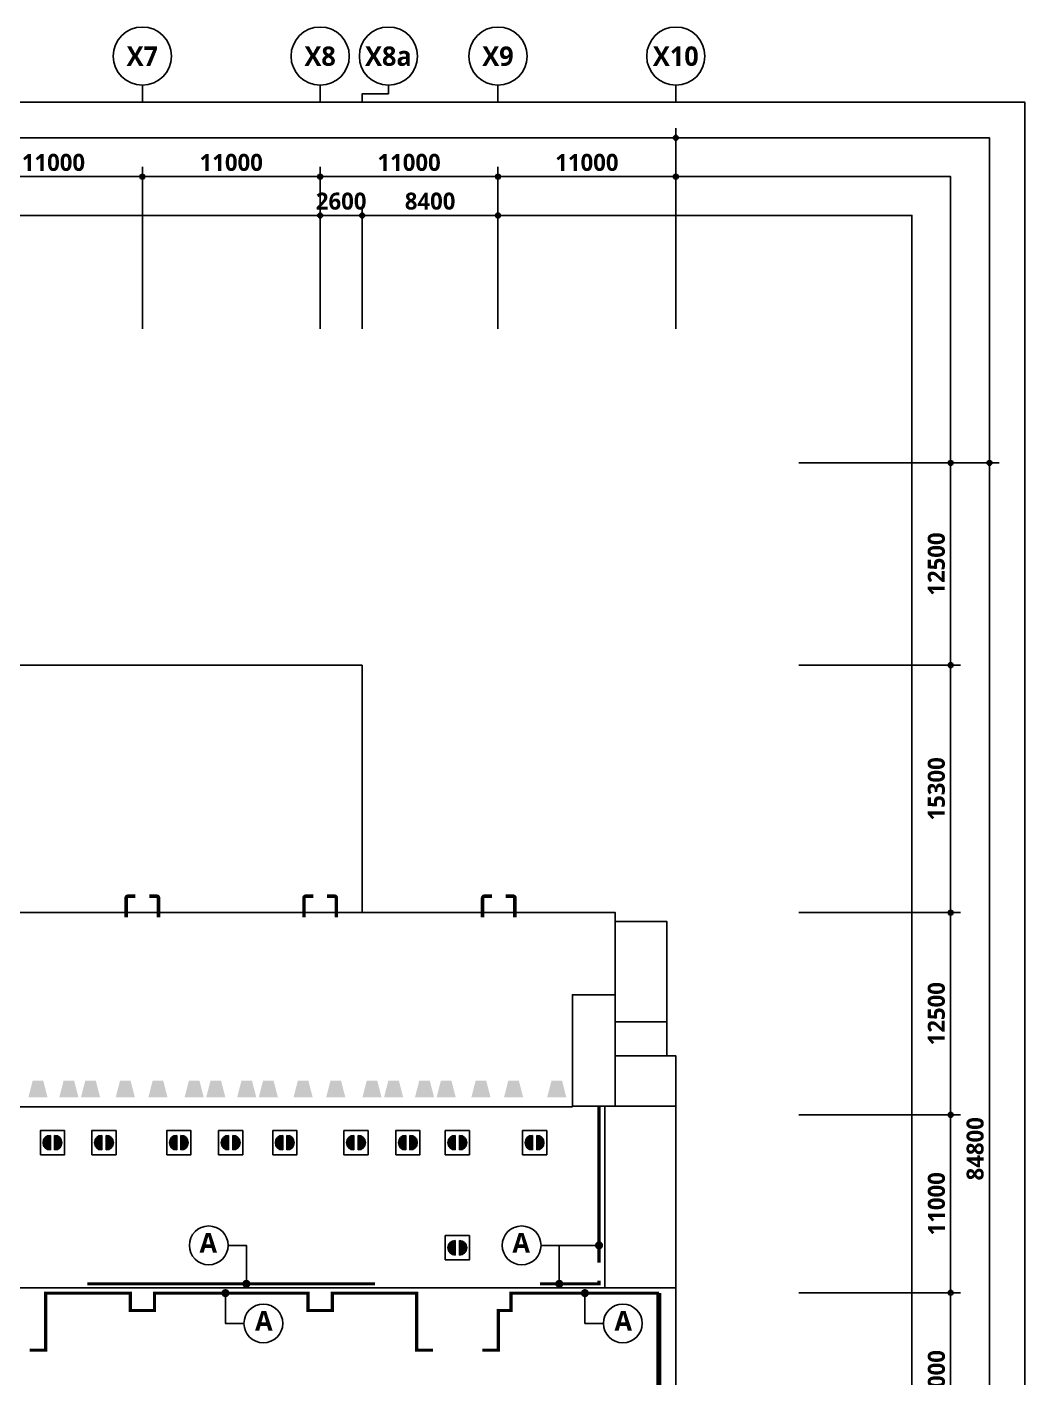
# Model space of a CAD drawing. Header units: millimetres. Extents: x 10941 to 1002000, y 7641 to 169666.
# Drawn here: x 142247 to 203982, y 86146 to 169666 of the extents above; entities that cross this region are included whole.
import ezdxf
from ezdxf.enums import TextEntityAlignment as Align

# ---------------------------------------------------------------- set-up
doc = ezdxf.new("R2010")
doc.units = ezdxf.units.MM
doc.header["$LTSCALE"] = 400
doc.header["$MEASUREMENT"] = 0
doc.header["$PDSIZE"] = -10
doc.linetypes.add('PHANTOM2', pattern=[1.25, 0.625, -0.125, 0.125, -0.125, 0.125, -0.125])
doc.layers.get('0').update_dxf_attribs({"linetype": 'CONTINUOUS'})
doc.layers.get('Defpoints').update_dxf_attribs({"color": 153, "linetype": 'CONTINUOUS'})
for name, color, linetype in [('$RECOVER_210316183841-0', 7, 'CONTINUOUS'), ('A-ANNO-TEXT1', 7, 'CONTINUOUS'), ('A-B1', 3, 'CONTINUOUS'), ('A-B2~4', 3, 'CONTINUOUS'), ('A-B3', 4, 'CONTINUOUS'), ('A-ST-AXIS-BUB', 7, 'CONTINUOUS'), ('A-ST-AXIS-DIM', 7, 'CONTINUOUS'), ('A-TEXT', 3, 'CONTINUOUS'), ('A-WALLa', 1, 'PHANTOM2'), ('A-WALLb', 5, 'STD_WIREMESH_050'), ('AA-MARK', 2, 'CONTINUOUS')]:
    doc.layers.add(name, color=color, linetype=linetype)
doc.layers.add('Defpoint', color=161, linetype='CONTINUOUS', plot=False)
doc.layers.add('면적', color=210, linetype='CONTINUOUS', plot=False)
doc.styles.add('2020음성 1차', font='')
doc.styles.add('SH_대대리576', font='')
doc.styles.get("Standard").update_dxf_attribs({"font": ''})
doc.styles.get('2020음성 1차').set_extended_font_data('NanumGothic', bold=True)
doc.styles.get('SH_대대리576').set_extended_font_data('NanumGothic', bold=True)
doc.styles.get('Standard').set_extended_font_data('DotumChe')
doc.linetypes.add('STD_WIREMESH_050', pattern='A,4,-1,["X",Standard,S=0.5,R=0,X=-0.24,Y=-0.25],-1', length=6)
doc.dimstyles.new('SHP 600', dxfattribs={"dimscale": 300, "dimtxt": 3.5, "dimasz": 1, "dimexe": 2, "dimexo": 2, "dimgap": 1, "dimtad": 1, "dimdec": 0, "dimzin": 0, "dimdsep": 46, "dimtxsty": 'SH_대대리576', "dimblk": 'DIMDOT', "dimcen": 0.09, "dimclrt": 3, "dimadec": 0, "dimazin": 1, "dimtfac": 1, "dimtdec": 0, "dimtix": 1, "dimtmove": 2, "dimatfit": 0, "dimldrblk": 'DIMDOT', "dimfxl": 1, "dimtolj": 1, "dimtzin": 0, "dimarcsym": 0})

# ---------------------------------------------------------------- blocks, each defined once
blk = doc.blocks.new('A')
at = {"layer": 'A-TEXT', "color": 7}
blk.add_circle((347, 880), 2400, dxfattribs=at)
at = {"layer": 'A-TEXT', "style": '2020음성 1차'}
blk.add_text('A', height=2400, dxfattribs=at).set_placement((-786, -1))
blk = doc.blocks.new('_b1a')
at = {"layer": 'A-B1', "linetype": 'Continuous'}
h = blk.add_hatch(color=256, dxfattribs=at)
h.dxf.hatch_style = 1
h.paths.add_polyline_path([(825, -400, 1), (825, -1600)])
h = blk.add_hatch(color=256, dxfattribs=at)
h.dxf.hatch_style = 1
h.paths.add_polyline_path([(1175, -400), (1175, -1600, 1)])
at = {"layer": 'A-B1'}
for p, q in [((825, -1600), (825, -400)), ((1175, -1600), (1175, -400))]:
    blk.add_line(p, q, dxfattribs=at)
blk.add_lwpolyline([(0, -2000), (2000, -2000), (2000, 0), (0, 0)], close=True, dxfattribs=at)
for centre, start, end in [((825, -1000), 90, 270), ((1175, -1000), 270, 90)]:
    blk.add_arc(centre, 600, start, end, dxfattribs=at)
blk = doc.blocks.new('G$C67953E58')
at = {"layer": '면적'}
for points in [[(95200, 72300), (54600, 72300), (54600, 84800), (48600, 84800), (0, 84800), (0, 46000), (1300, 46000), (1800, 46000), (13000, 46000), (13000, 40100), (15100, 40100), (15100, 48150), (16150, 48150), (16150, 50250), (16150, 56700), (19350, 56700), (19350, 56700), (19350, 57000), (55850, 57000), (55850, 56700), (55850, 56700), (59100, 56700), (59100, 57000), (95200, 57000)], [(59100, 57000), (59100, 56700), (59050, 56700), (59050, 48025), (60100, 48025), (60100, 45000), (108200, 45000), (108200, 51920), (110850, 51920), (110850, 56450), (110850, 56450), (110850, 57000)], [(110850, 56450), (114050, 56450), (114050, 50250), (110850, 50250)], [(110850, 45025), (108200, 45025), (108200, 51920), (110850, 51920)], [(110850, 50250), (114050, 50250), (114050, 48150), (110850, 48150)], [(110850, 48150), (114600, 48150), (114600, 45025), (110850, 45025)], [(19350, 33800), (19350, 42890), (22000, 42890), (22000, 45000), (53200, 45000), (53200, 45025), (60100, 45025), (60100, 45000), (108200, 45000), (108200, 45025), (114600, 45025), (114600, 33800)], [(110200, 45025), (114600, 45025), (114600, 33800), (110200, 33800)], [(59600, 33800), (114600, 33800), (114600, 11500), (103600, 0), (59050, 0), (59050, 8850), (59225, 8850), (59225, 11500), (59600, 11500)]]:
    blk.add_lwpolyline(points, close=True, dxfattribs=at)
blk = doc.blocks.new('DIMDOT')
at = {"color": 0}
blk.add_line((-2, 0), (2, 0), dxfattribs=at)
for radius in [0.5, 0.25]:
    blk.add_circle((0, 0), radius, dxfattribs=at)
blk = doc.blocks.new('*D19796')
at = {"layer": 'A-ST-AXIS-DIM', "color": 0, "lineweight": -2}
for p, q in [((162982, 151016), (162982, 158616)), ((171082, 158016), (163282, 158016)), ((171382, 151016), (171382, 158616))]:
    blk.add_line(p, q, dxfattribs=at)
at = {"layer": 'Defpoints', "color": 0}
for p in [(162982, 158016), (162982, 150416), (171382, 150416)]:
    blk.add_point(p, dxfattribs=at)
at = {"layer": 'A-ST-AXIS-DIM', "color": 0, "linetype": 'ByBlock', "lineweight": -2, "xscale": 300, "yscale": 300, "zscale": 300, "rotation": 180}
blk.add_blockref('DIMDOT', (162982, 158016), dxfattribs=at)
at = {"layer": 'A-ST-AXIS-DIM', "color": 0, "linetype": 'ByBlock', "lineweight": -2, "xscale": 300, "yscale": 300, "zscale": 300}
blk.add_blockref('DIMDOT', (171382, 158016), dxfattribs=at)
at = {"layer": 'A-ST-AXIS-DIM', "color": 3, "insert": (167182, 158896), "char_height": 1050, "attachment_point": 5, "style": 'SH_대대리576'}
blk.add_mtext('\\A1;8400', dxfattribs=at)
blk = doc.blocks.new('*D19797')
at = {"layer": 'A-ST-AXIS-DIM', "color": 0, "lineweight": -2}
for p, q in [((160082, 158016), (159782, 158016)), ((160382, 151016), (160382, 158616)), ((160382, 158016), (162982, 158016)), ((162982, 151016), (162982, 158616)), ((163282, 158016), (163582, 158016))]:
    blk.add_line(p, q, dxfattribs=at)
at = {"layer": 'Defpoints', "color": 0}
for p in [(162982, 158016), (160382, 150416), (162982, 150416)]:
    blk.add_point(p, dxfattribs=at)
at = {"layer": 'A-ST-AXIS-DIM', "color": 0, "linetype": 'ByBlock', "lineweight": -2, "xscale": 300, "yscale": 300, "zscale": 300}
blk.add_blockref('DIMDOT', (160382, 158016), dxfattribs=at)
at = {"layer": 'A-ST-AXIS-DIM', "color": 0, "linetype": 'ByBlock', "lineweight": -2, "xscale": 300, "yscale": 300, "zscale": 300, "rotation": 180}
blk.add_blockref('DIMDOT', (162982, 158016), dxfattribs=at)
at = {"layer": 'A-ST-AXIS-DIM', "color": 3, "insert": (161682, 158896), "char_height": 1050, "attachment_point": 5, "style": 'SH_대대리576'}
blk.add_mtext('\\A1;2600', dxfattribs=at)
blk = doc.blocks.new('*D19864')
at = {"layer": 'A-ST-AXIS-DIM', "color": 0, "lineweight": -2}
blk.add_arc((182382, 69416), 2037, 98.44788, 217.82515, dxfattribs=at)
at = {"layer": 'Defpoints', "color": 0}
for p in [(182382, 91716), (180931, 70846), (182382, 69416), (182382, 69416), (171382, 57916)]:
    blk.add_point(p, dxfattribs=at)
at = {"layer": 'A-ST-AXIS-DIM', "color": 0, "linetype": 'ByBlock', "lineweight": -2, "xscale": 300, "yscale": 300, "zscale": 300}
for p, rotation in [((182382, 71453), 4.223939572343495), ((180974, 67945), 312.0490904476745)]:
    blk.add_blockref('DIMDOT', p, dxfattribs=dict(at, rotation=rotation))
at = {"layer": 'A-ST-AXIS-DIM', "color": 3, "insert": (179658, 70509), "char_height": 1050, "attachment_point": 5, "rotation": 68.13652, "style": 'SH_대대리576'}
blk.add_mtext('\\A1;136%%d', dxfattribs=at)
blk = doc.blocks.new('*D19876')
at = {"layer": 'A-ST-AXIS-DIM', "color": 0, "lineweight": -2}
for p, q in [((189982, 142716), (202382, 142716)), ((201782, 58216), (201782, 142416)), ((189982, 57916), (202382, 57916))]:
    blk.add_line(p, q, dxfattribs=at)
at = {"layer": 'Defpoints', "color": 0}
for p in [(189382, 142716), (201782, 142716), (189382, 57916)]:
    blk.add_point(p, dxfattribs=at)
at = {"layer": 'A-ST-AXIS-DIM', "color": 0, "linetype": 'ByBlock', "lineweight": -2, "xscale": 300, "yscale": 300, "zscale": 300}
for p, rotation in [((201782, 142716), 90), ((201782, 57916), 270)]:
    blk.add_blockref('DIMDOT', p, dxfattribs=dict(at, rotation=rotation))
at = {"layer": 'A-ST-AXIS-DIM', "color": 3, "insert": (200902, 100316), "char_height": 1050, "attachment_point": 5, "rotation": 90, "style": 'SH_대대리576'}
blk.add_mtext('\\A1;84800', dxfattribs=at)
blk = doc.blocks.new('*D19879')
at = {"layer": 'A-ST-AXIS-DIM', "color": 0, "lineweight": -2}
for p, q in [((189982, 91416), (199982, 91416)), ((199382, 80716), (199382, 91116)), ((189982, 80416), (199982, 80416))]:
    blk.add_line(p, q, dxfattribs=at)
at = {"layer": 'Defpoints', "color": 0}
for p in [(189382, 91416), (199382, 91416), (189382, 80416)]:
    blk.add_point(p, dxfattribs=at)
at = {"layer": 'A-ST-AXIS-DIM', "color": 0, "linetype": 'ByBlock', "lineweight": -2, "xscale": 300, "yscale": 300, "zscale": 300}
for p, rotation in [((199382, 91416), 90), ((199382, 80416), 270)]:
    blk.add_blockref('DIMDOT', p, dxfattribs=dict(at, rotation=rotation))
at = {"layer": 'A-ST-AXIS-DIM', "color": 3, "insert": (198506, 85916), "char_height": 1050, "attachment_point": 5, "rotation": 90, "style": 'SH_대대리576'}
blk.add_mtext('\\A1;11000', dxfattribs=at)
blk = doc.blocks.new('*D19880')
at = {"layer": 'A-ST-AXIS-DIM', "color": 0, "lineweight": -2}
for p, q in [((189982, 102416), (199982, 102416)), ((199382, 91716), (199382, 102116)), ((189982, 91416), (199982, 91416))]:
    blk.add_line(p, q, dxfattribs=at)
at = {"layer": 'Defpoints', "color": 0}
for p in [(189382, 102416), (199382, 102416), (189382, 91416)]:
    blk.add_point(p, dxfattribs=at)
at = {"layer": 'A-ST-AXIS-DIM', "color": 0, "linetype": 'ByBlock', "lineweight": -2, "xscale": 300, "yscale": 300, "zscale": 300}
for p, rotation in [((199382, 102416), 90), ((199382, 91416), 270)]:
    blk.add_blockref('DIMDOT', p, dxfattribs=dict(at, rotation=rotation))
at = {"layer": 'A-ST-AXIS-DIM', "color": 3, "insert": (198506, 96916), "char_height": 1050, "attachment_point": 5, "rotation": 90, "style": 'SH_대대리576'}
blk.add_mtext('\\A1;11000', dxfattribs=at)
blk = doc.blocks.new('*D19881')
at = {"layer": 'A-ST-AXIS-DIM', "color": 0, "lineweight": -2}
for p, q in [((189982, 114916), (199982, 114916)), ((199382, 102716), (199382, 114616)), ((189982, 102416), (199982, 102416))]:
    blk.add_line(p, q, dxfattribs=at)
at = {"layer": 'Defpoints', "color": 0}
for p in [(189382, 114916), (199382, 114916), (189382, 102416)]:
    blk.add_point(p, dxfattribs=at)
at = {"layer": 'A-ST-AXIS-DIM', "color": 0, "linetype": 'ByBlock', "lineweight": -2, "xscale": 300, "yscale": 300, "zscale": 300}
for p, rotation in [((199382, 114916), 90), ((199382, 102416), 270)]:
    blk.add_blockref('DIMDOT', p, dxfattribs=dict(at, rotation=rotation))
at = {"layer": 'A-ST-AXIS-DIM', "color": 3, "insert": (198503, 108666), "char_height": 1050, "attachment_point": 5, "rotation": 90, "style": 'SH_대대리576'}
blk.add_mtext('\\A1;12500', dxfattribs=at)
blk = doc.blocks.new('*D19882')
at = {"layer": 'A-ST-AXIS-DIM', "color": 0, "lineweight": -2}
for p, q in [((189982, 130216), (199982, 130216)), ((199382, 115216), (199382, 129916)), ((189982, 114916), (199982, 114916))]:
    blk.add_line(p, q, dxfattribs=at)
at = {"layer": 'Defpoints', "color": 0}
for p in [(189382, 130216), (199382, 130216), (189382, 114916)]:
    blk.add_point(p, dxfattribs=at)
at = {"layer": 'A-ST-AXIS-DIM', "color": 0, "linetype": 'ByBlock', "lineweight": -2, "xscale": 300, "yscale": 300, "zscale": 300}
for p, rotation in [((199382, 130216), 90), ((199382, 114916), 270)]:
    blk.add_blockref('DIMDOT', p, dxfattribs=dict(at, rotation=rotation))
at = {"layer": 'A-ST-AXIS-DIM', "color": 3, "insert": (198502, 122566), "char_height": 1050, "attachment_point": 5, "rotation": 90, "style": 'SH_대대리576'}
blk.add_mtext('\\A1;15300', dxfattribs=at)
blk = doc.blocks.new('*D19883')
at = {"layer": 'A-ST-AXIS-DIM', "color": 0, "lineweight": -2}
for p, q in [((189982, 142716), (199982, 142716)), ((199382, 130516), (199382, 142416)), ((189982, 130216), (199982, 130216))]:
    blk.add_line(p, q, dxfattribs=at)
at = {"layer": 'Defpoints', "color": 0}
for p in [(189382, 142716), (199382, 142716), (189382, 130216)]:
    blk.add_point(p, dxfattribs=at)
at = {"layer": 'A-ST-AXIS-DIM', "color": 0, "linetype": 'ByBlock', "lineweight": -2, "xscale": 300, "yscale": 300, "zscale": 300}
for p, rotation in [((199382, 142716), 90), ((199382, 130216), 270)]:
    blk.add_blockref('DIMDOT', p, dxfattribs=dict(at, rotation=rotation))
at = {"layer": 'A-ST-AXIS-DIM', "color": 3, "insert": (198503, 136466), "char_height": 1050, "attachment_point": 5, "rotation": 90, "style": 'SH_대대리576'}
blk.add_mtext('\\A1;12500', dxfattribs=at)
blk = doc.blocks.new('A-ST-AXIS-BUB-1')
at = {"layer": 'A-ST-AXIS-BUB'}
blk.add_line((0, 350), (0, 0), dxfattribs=at)
blk.add_circle((0, 950), 600, dxfattribs=at)
blk = doc.blocks.new('*D19885')
at = {"layer": 'A-ST-AXIS-DIM', "color": 0, "lineweight": -2}
for p, q in [((171382, 151016), (171382, 161016)), ((182082, 160416), (171682, 160416)), ((182382, 151016), (182382, 161016))]:
    blk.add_line(p, q, dxfattribs=at)
at = {"layer": 'Defpoints', "color": 0}
for p in [(171382, 160416), (171382, 150416), (182382, 150416)]:
    blk.add_point(p, dxfattribs=at)
at = {"layer": 'A-ST-AXIS-DIM', "color": 0, "linetype": 'ByBlock', "lineweight": -2, "xscale": 300, "yscale": 300, "zscale": 300, "rotation": 180}
blk.add_blockref('DIMDOT', (171382, 160416), dxfattribs=at)
at = {"layer": 'A-ST-AXIS-DIM', "color": 0, "linetype": 'ByBlock', "lineweight": -2, "xscale": 300, "yscale": 300, "zscale": 300}
blk.add_blockref('DIMDOT', (182382, 160416), dxfattribs=at)
at = {"layer": 'A-ST-AXIS-DIM', "color": 3, "insert": (176882, 161292), "char_height": 1050, "attachment_point": 5, "style": 'SH_대대리576'}
blk.add_mtext('\\A1;11000', dxfattribs=at)
blk = doc.blocks.new('*D19886')
at = {"layer": 'A-ST-AXIS-DIM', "color": 0, "lineweight": -2}
for p, q in [((160382, 151016), (160382, 161016)), ((171082, 160416), (160682, 160416)), ((171382, 151016), (171382, 161016))]:
    blk.add_line(p, q, dxfattribs=at)
at = {"layer": 'Defpoints', "color": 0}
for p in [(160382, 160416), (160382, 150416), (171382, 150416)]:
    blk.add_point(p, dxfattribs=at)
at = {"layer": 'A-ST-AXIS-DIM', "color": 0, "linetype": 'ByBlock', "lineweight": -2, "xscale": 300, "yscale": 300, "zscale": 300, "rotation": 180}
blk.add_blockref('DIMDOT', (160382, 160416), dxfattribs=at)
at = {"layer": 'A-ST-AXIS-DIM', "color": 0, "linetype": 'ByBlock', "lineweight": -2, "xscale": 300, "yscale": 300, "zscale": 300}
blk.add_blockref('DIMDOT', (171382, 160416), dxfattribs=at)
at = {"layer": 'A-ST-AXIS-DIM', "color": 3, "insert": (165882, 161292), "char_height": 1050, "attachment_point": 5, "style": 'SH_대대리576'}
blk.add_mtext('\\A1;11000', dxfattribs=at)
blk = doc.blocks.new('*D19887')
at = {"layer": 'A-ST-AXIS-DIM', "color": 0, "lineweight": -2}
for p, q in [((149382, 151016), (149382, 161016)), ((160082, 160416), (149682, 160416)), ((160382, 151016), (160382, 161016))]:
    blk.add_line(p, q, dxfattribs=at)
at = {"layer": 'Defpoints', "color": 0}
for p in [(149382, 160416), (149382, 150416), (160382, 150416)]:
    blk.add_point(p, dxfattribs=at)
at = {"layer": 'A-ST-AXIS-DIM', "color": 0, "linetype": 'ByBlock', "lineweight": -2, "xscale": 300, "yscale": 300, "zscale": 300, "rotation": 180}
blk.add_blockref('DIMDOT', (149382, 160416), dxfattribs=at)
at = {"layer": 'A-ST-AXIS-DIM', "color": 0, "linetype": 'ByBlock', "lineweight": -2, "xscale": 300, "yscale": 300, "zscale": 300}
blk.add_blockref('DIMDOT', (160382, 160416), dxfattribs=at)
at = {"layer": 'A-ST-AXIS-DIM', "color": 3, "insert": (154882, 161292), "char_height": 1050, "attachment_point": 5, "style": 'SH_대대리576'}
blk.add_mtext('\\A1;11000', dxfattribs=at)
blk = doc.blocks.new('*D19888')
at = {"layer": 'A-ST-AXIS-DIM', "color": 0, "lineweight": -2}
for p, q in [((138382, 151016), (138382, 161016)), ((149082, 160416), (138682, 160416)), ((149382, 151016), (149382, 161016))]:
    blk.add_line(p, q, dxfattribs=at)
at = {"layer": 'Defpoints', "color": 0}
for p in [(138382, 160416), (138382, 150416), (149382, 150416)]:
    blk.add_point(p, dxfattribs=at)
at = {"layer": 'A-ST-AXIS-DIM', "color": 0, "linetype": 'ByBlock', "lineweight": -2, "xscale": 300, "yscale": 300, "zscale": 300, "rotation": 180}
blk.add_blockref('DIMDOT', (138382, 160416), dxfattribs=at)
at = {"layer": 'A-ST-AXIS-DIM', "color": 0, "linetype": 'ByBlock', "lineweight": -2, "xscale": 300, "yscale": 300, "zscale": 300}
blk.add_blockref('DIMDOT', (149382, 160416), dxfattribs=at)
at = {"layer": 'A-ST-AXIS-DIM', "color": 3, "insert": (143882, 161292), "char_height": 1050, "attachment_point": 5, "style": 'SH_대대리576'}
blk.add_mtext('\\A1;11000', dxfattribs=at)
blk = doc.blocks.new('*D19894')
at = {"layer": 'A-ST-AXIS-DIM', "color": 0, "lineweight": -2}
for p, q in [((67782, 151016), (67782, 163416)), ((182382, 151016), (182382, 163416)), ((182082, 162816), (68082, 162816))]:
    blk.add_line(p, q, dxfattribs=at)
at = {"layer": 'Defpoints', "color": 0}
for p in [(67782, 162816), (67782, 150416), (182382, 150416)]:
    blk.add_point(p, dxfattribs=at)
at = {"layer": 'A-ST-AXIS-DIM', "color": 0, "linetype": 'ByBlock', "lineweight": -2, "xscale": 300, "yscale": 300, "zscale": 300, "rotation": 180}
blk.add_blockref('DIMDOT', (67782, 162816), dxfattribs=at)
at = {"layer": 'A-ST-AXIS-DIM', "color": 0, "linetype": 'ByBlock', "lineweight": -2, "xscale": 300, "yscale": 300, "zscale": 300}
blk.add_blockref('DIMDOT', (182382, 162816), dxfattribs=at)
at = {"layer": 'A-ST-AXIS-DIM', "color": 3, "insert": (125082, 163696), "char_height": 1050, "attachment_point": 5, "style": 'SH_대대리576'}
blk.add_mtext('\\A1;114600', dxfattribs=at)

msp = doc.modelspace()

# ---------------------------------------------------------------- linework, layer by layer
at = {"layer": 'A-B2~4', "linetype": 'Continuous', "const_width": 225}
for points in [[(148951.5, 115928.8), (148494.3, 115928.8, 0.4142136), (148381.8, 115816.3), (148381.8, 114621.7)], [(149812.2, 115928.8), (150269.3, 115928.8, -0.4142136), (150381.8, 115816.3), (150381.8, 114621.7)], [(159951.5, 115928.8), (159494.3, 115928.8, 0.4142136), (159381.8, 115816.3), (159381.8, 114621.7)], [(160812.2, 115928.8), (161269.3, 115928.8, -0.4142136), (161381.8, 115816.3), (161381.8, 114621.7)], [(171001.5, 115928.8), (170544.3, 115928.8, 0.4142136), (170431.8, 115816.3), (170431.8, 114621.7)], [(171862.2, 115928.8), (172319.3, 115928.8, -0.4142136), (172431.8, 115816.3), (172431.8, 114621.7)]]:
    msp.add_lwpolyline(points, format="xyb", dxfattribs=at)
at = {"layer": 'A-B3', "linetype": 'Continuous'}
for points in [[(143249.6, 104536.4), (142601.8, 104536.4), (143519.6, 103488.5), (142331.8, 103488.5)], [(145161.8, 104536.4), (144514, 104536.4), (145431.8, 103488.5), (144244, 103488.5)], [(146499.6, 104536.4), (145851.8, 104536.4), (146769.6, 103488.5), (145581.8, 103488.5)], [(148650.3, 104536.4), (148002.5, 104536.4), (148920.3, 103488.5), (147732.5, 103488.5)], [(150669.7, 104536.4), (150021.9, 104536.4), (150939.7, 103488.5), (149751.9, 103488.5)], [(152911.8, 104536.4), (152264, 104536.4), (153181.8, 103488.5), (151994, 103488.5)], [(154249.6, 104536.4), (153601.8, 104536.4), (154519.6, 103488.5), (153331.8, 103488.5)], [(156161.8, 104536.4), (155514, 104536.4), (156431.8, 103488.5), (155244, 103488.5)], [(157499.6, 104536.4), (156851.8, 104536.4), (157769.6, 103488.5), (156581.8, 103488.5)], [(159650.3, 104536.4), (159002.5, 104536.4), (159920.3, 103488.5), (158732.5, 103488.5)], [(161669.7, 104536.4), (161021.9, 104536.4), (161939.7, 103488.5), (160751.9, 103488.5)], [(163911.8, 104536.4), (163264, 104536.4), (164181.8, 103488.5), (162994, 103488.5)], [(165249.6, 104536.4), (164601.8, 104536.4), (165519.6, 103488.5), (164331.8, 103488.5)], [(167161.8, 104536.4), (166514, 104536.4), (167431.8, 103488.5), (166244, 103488.5)], [(168499.6, 104536.4), (167851.8, 104536.4), (168769.6, 103488.5), (167581.8, 103488.5)], [(170650.3, 104536.4), (170002.5, 104536.4), (170920.3, 103488.5), (169732.5, 103488.5)], [(172669.7, 104536.4), (172021.9, 104536.4), (172939.7, 103488.5), (171751.9, 103488.5)], [(175340.8, 104536.4), (174693, 104536.4), (175610.8, 103488.5), (174423, 103488.5)]]:
    msp.add_solid(points, dxfattribs=at)
at = {"layer": 'A-ST-AXIS-BUB'}
msp.add_lwpolyline([(162981.8, 165016.3), (162981.8, 165541.3), (164604.7, 165541.3), (164604.7, 166066.3)], dxfattribs=at)
msp.add_circle((164604.7, 167866.3), 1800, dxfattribs=at)
at = {"layer": 'A-WALLa', "ltscale": 5000, "const_width": 200}
for points in [[(177631.8, 102916.3), (177631.8, 93266.3)], [(145981.8, 91966.3), (163781.8, 91966.3)], [(177631.8, 92166.3), (177631.8, 91966.3), (173981.8, 91966.3)], [(167351.8, 87866.3), (166356.8, 87866.3), (166356.8, 91391.3), (161131.8, 91391.3), (161131.8, 90316.3), (159631.8, 90316.3), (159631.8, 91391.3), (150131.8, 91391.3), (150131.8, 90316.3), (148631.8, 90316.3), (148631.8, 91391.3), (143406.8, 91391.3), (143406.8, 87866.3), (142411.8, 87866.3)], [(170411.8, 87866.3), (171406.8, 87866.3), (171406.8, 90316.3), (172181.8, 90316.3), (172181.8, 91391.3), (181331.8, 91391.3)]]:
    msp.add_lwpolyline(points, dxfattribs=at)
at = {"layer": 'A-WALLb', "ltscale": 600, "const_width": 300}
msp.add_lwpolyline([(181331.8, 91391.3), (181331.8, 69895.5)], dxfattribs=at)
at = {"layer": 'AA-MARK', "color": 0, "const_width": 249.8}
for points in [[(177756.9, 94343.4, 1), (177506.7, 94343.4, 1)], [(155816.4, 91841.2, 1), (155816.4, 92091.5, 1)], [(175171.8, 91841.2, 1), (175171.8, 92091.5, 1)], [(154523, 91516.5, 1), (154523, 91266.2, 1)], [(176756.8, 91516.5, 1), (176756.8, 91266.2, 1)]]:
    msp.add_lwpolyline(points, format="xyb", close=True, dxfattribs=at)
at = {"layer": 'AA-MARK', "color": 0}
for points in [[(155816.4, 91966.3), (155816.4, 94343.4), (154688.6, 94343.4)], [(177631.8, 94343.4), (174044, 94343.4)], [(175171.8, 91966.3), (175171.8, 94343.4), (174044, 94343.4)], [(154523, 91391.3), (154523, 89518.6), (155668.3, 89518.6)], [(176756.8, 91391.3), (176756.8, 89518.6), (177902.1, 89518.6)]]:
    msp.add_lwpolyline(points, dxfattribs=at)
at = {"layer": 'Defpoint'}
for points in [[(203981.8, 36444.9), (32781.8, 36444.9), (32781.8, 165016.3), (203981.8, 165016.3)], [(201781.8, 38644.9), (34981.8, 38644.9), (34981.8, 162816.3), (201781.8, 162816.3)], [(199381.8, 41044.9), (37381.8, 41044.9), (37381.8, 160416.3), (199381.8, 160416.3)], [(196981.8, 43444.9), (39781.8, 43444.9), (39781.8, 158016.3), (196981.8, 158016.3)]]:
    msp.add_lwpolyline(points, close=True, dxfattribs=at)

# ---------------------------------------------------------------- block references
at = {"layer": '$RECOVER_210316183841-0', "yscale": 0.5, "zscale": 0.5}
for p, xscale in [((153315.3, 93903.4), 0.5), ((172670.6, 93903.4), 0.5), ((157041.6, 89078.6), -0.5), ((179275.5, 89078.6), -0.5)]:
    msp.add_blockref('A', p, dxfattribs=dict(at, xscale=xscale))
msp.add_blockref('G$C67953E58', (67781.8, 57916.3))
at = {"layer": 'A-B1', "xscale": 0.75, "yscale": 0.75, "zscale": 0.75}
for p in [(143072, 101441.8), (146256.5, 101441.8), (150888.6, 101441.8), (154093.8, 101441.8), (157443.8, 101441.8), (161850.8, 101441.8), (165056, 101441.8), (168116.5, 101441.8), (172893.3, 101441.8), (168116.5, 94948.7)]:
    msp.add_blockref('_b1a', p, dxfattribs=at)
at = {"layer": 'A-ST-AXIS-BUB', "xscale": 3, "yscale": 3, "zscale": 3}
for p in [(149381.8, 165016.3), (160381.8, 165016.3), (171381.8, 165016.3), (182381.8, 165016.3)]:
    msp.add_blockref('A-ST-AXIS-BUB-1', p, dxfattribs=at)

# ---------------------------------------------------------------- texts
at = {"layer": 'A-ANNO-TEXT1', "style": 'SH_대대리576'}
for s, p in [('X7', (149381.8, 167866.3)), ('X8', (160381.8, 167866.3)), ('X8a', (164604.7, 167866.3)), ('X9', (171381.8, 167866.3)), ('X10', (182381.8, 167866.3))]:
    msp.add_text(s, height=1200, dxfattribs=at).set_placement(p, align=Align.MIDDLE_CENTER)

# ---------------------------------------------------------------- dimensions: what is measured, and where the dimension line sits
at = {"layer": 'A-ST-AXIS-DIM'}
for base, p1, p2, picture, middle in [((67781.8, 162816.3), (182381.8, 150416.3), (67781.8, 150416.3), '*D19894', (125081.8, 163695.8)), ((138381.8, 160416.3), (149381.8, 150416.3), (138381.8, 150416.3), '*D19888', (143881.8, 161292.1)), ((149381.8, 160416.3), (160381.8, 150416.3), (149381.8, 150416.3), '*D19887', (154881.8, 161292.1)), ((160381.8, 160416.3), (171381.8, 150416.3), (160381.8, 150416.3), '*D19886', (165881.8, 161292.1)), ((171381.8, 160416.3), (182381.8, 150416.3), (171381.8, 150416.3), '*D19885', (176881.8, 161292.1))]:
    dim = msp.add_linear_dim(base=base, p1=p1, p2=p2, dimstyle='SHP 600', dxfattribs=at)
    dim.commit()
    dim.dimension.update_dxf_attribs({"geometry": picture, "text_midpoint": middle})
for base, p1, p2, angle, picture, middle in [((162981.8, 158016.3), (160381.8, 150416.3), (162981.8, 150416.3), 180, '*D19797', (161681.8, 158895.8)), ((162981.8, 158016.3), (171381.8, 150416.3), (162981.8, 150416.3), 0, '*D19796', (167181.8, 158895.8)), ((201781.8, 142716.3), (189381.8, 57916.3), (189381.8, 142716.3), 270, '*D19876', (200902.4, 100316.3)), ((199381.8, 142716.3), (189381.8, 130216.3), (189381.8, 142716.3), 270, '*D19883', (198503.1, 136466.3)), ((199381.8, 130216.3), (189381.8, 114916.3), (189381.8, 130216.3), 270, '*D19882', (198502.4, 122566.3)), ((199381.8, 114916.3), (189381.8, 102416.3), (189381.8, 114916.3), 270, '*D19881', (198503.1, 108666.3)), ((199381.8, 102416.3), (189381.8, 91416.3), (189381.8, 102416.3), 270, '*D19880', (198506.1, 96916.3)), ((199381.8, 91416.3), (189381.8, 80416.3), (189381.8, 91416.3), 270, '*D19879', (198506.1, 85916.3))]:
    dim = msp.add_linear_dim(base=base, p1=p1, p2=p2, angle=angle, dimstyle='SHP 600', dxfattribs=at)
    dim.commit()
    dim.dimension.update_dxf_attribs({"geometry": picture, "text_midpoint": middle})
dim = msp.add_angular_dim_2l(base=(180931.2, 70845.7), line1=((182381.8, 69416.3), (182381.8, 91716.3)), line2=((171381.8, 57916.3, 103000), (182381.8, 69416.3)), dimstyle='SHP 600', dxfattribs=at)
dim.commit()
dim.dimension.update_dxf_attribs({"geometry": '*D19864', "text_midpoint": (179658.3, 70509.2)})

doc.saveas('drawing.dxf')
